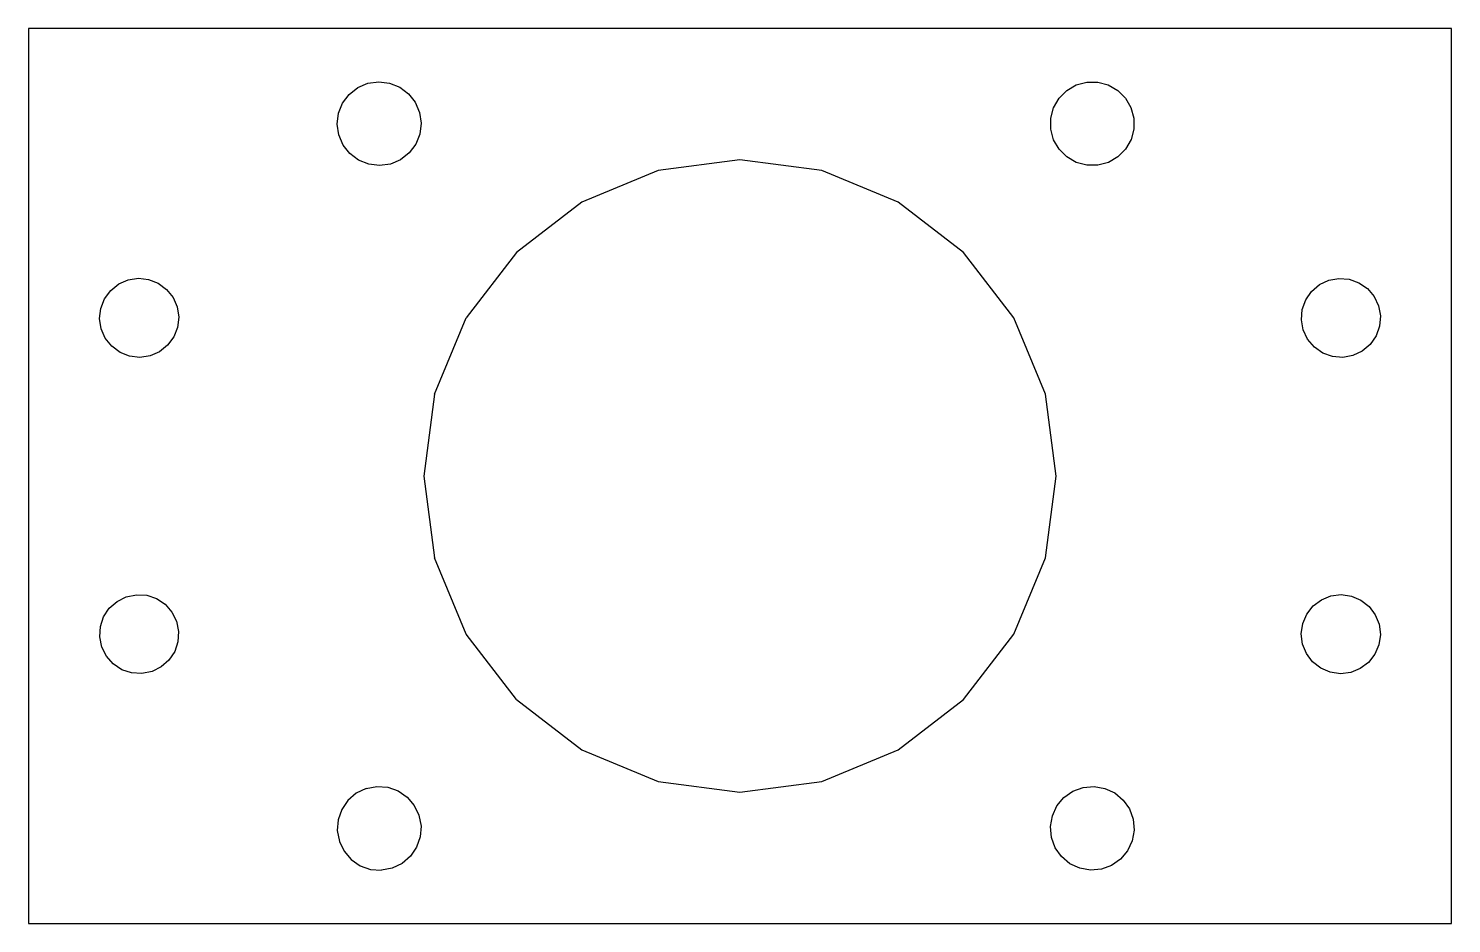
# Model space of a CAD drawing. Extents: x -45 to 45, y -28.3 to 28.3.
import ezdxf

# ---------------------------------------------------------------- set-up
doc = ezdxf.new("R2010")
doc.units = 0
doc.header["$MEASUREMENT"] = 0
doc.layers.get('0').update_dxf_attribs({"linetype": 'CONTINUOUS'})

msp = doc.modelspace()

# ---------------------------------------------------------------- linework, layer by layer
for p, q in [((-45, 28.3), (-45, -28.3)), ((45, 28.3), (-45, 28.3)), ((45, -28.3), (45, 28.3)), ((-24.715, 24.132), (-24.171, 24.56)), ((-24.171, 24.56), (-23.535, 24.832)), ((-23.535, 24.832), (-22.85, 24.93)), ((-22.85, 24.93), (-22.163, 24.847)), ((-22.163, 24.847), (-21.521, 24.59)), ((-21.521, 24.59), (-20.968, 24.175)), ((20.175, 23.89), (20.664, 24.38)), ((20.664, 24.38), (21.263, 24.727)), ((21.263, 24.727), (21.93, 24.907)), ((21.93, 24.907), (22.622, 24.908)), ((22.622, 24.908), (23.291, 24.73)), ((23.291, 24.73), (23.89, 24.385)), ((23.89, 24.385), (24.38, 23.896)), ((-25.387, 22.937), (-25.13, 23.579)), ((-25.13, 23.579), (-24.715, 24.132)), ((-20.968, 24.175), (-20.54, 23.631)), ((-20.54, 23.631), (-20.268, 22.995)), ((19.83, 23.291), (20.175, 23.89)), ((24.38, 23.896), (24.727, 23.297)), ((-25.47, 22.25), (-25.387, 22.937)), ((-20.268, 22.995), (-20.17, 22.31)), ((19.652, 22.622), (19.83, 23.291)), ((19.653, 21.93), (19.652, 22.622)), ((24.727, 23.297), (24.907, 22.63)), ((24.907, 22.63), (24.908, 21.938)), ((-25.372, 21.565), (-25.47, 22.25)), ((-20.253, 21.623), (-20.51, 20.981)), ((-20.17, 22.31), (-20.253, 21.623)), ((19.833, 21.263), (19.653, 21.93)), ((24.908, 21.938), (24.73, 21.269)), ((-25.1, 20.929), (-25.372, 21.565)), ((-24.672, 20.385), (-25.1, 20.929)), ((-20.51, 20.981), (-20.925, 20.428)), ((20.18, 20.664), (19.833, 21.263)), ((24.73, 21.269), (24.385, 20.67)), ((-24.119, 19.97), (-24.672, 20.385)), ((-23.477, 19.713), (-24.119, 19.97)), ((-21.469, 20), (-22.105, 19.728)), ((-20.925, 20.428), (-21.469, 20)), ((0, 20), (-5.176, 19.319)), ((5.176, 19.319), (0, 20)), ((20.67, 20.175), (20.18, 20.664)), ((21.269, 19.83), (20.67, 20.175)), ((21.938, 19.652), (21.269, 19.83)), ((23.297, 19.833), (22.63, 19.653)), ((23.896, 20.18), (23.297, 19.833)), ((24.385, 20.67), (23.896, 20.18)), ((-22.79, 19.63), (-23.477, 19.713)), ((-22.105, 19.728), (-22.79, 19.63)), ((-5.176, 19.319), (-10, 17.321)), ((10, 17.321), (5.176, 19.319)), ((22.63, 19.653), (21.938, 19.652)), ((-10, 17.321), (-14.142, 14.142)), ((14.142, 14.142), (10, 17.321)), ((-14.142, 14.142), (-17.321, 10)), ((17.321, 10), (14.142, 14.142)), ((-40.188, 11.21), (-39.8, 11.735)), ((-39.8, 11.735), (-39.29, 12.142)), ((-39.29, 12.142), (-38.692, 12.402)), ((-38.692, 12.402), (-38.046, 12.5)), ((-38.046, 12.5), (-37.398, 12.426)), ((-37.398, 12.426), (-36.79, 12.188)), ((-36.79, 12.188), (-36.265, 11.8)), ((-36.265, 11.8), (-35.858, 11.29)), ((36.146, 11.677), (36.643, 12.1)), ((36.643, 12.1), (37.233, 12.379)), ((37.233, 12.379), (37.875, 12.497)), ((37.875, 12.497), (38.525, 12.444)), ((38.525, 12.444), (39.14, 12.225)), ((39.14, 12.225), (39.677, 11.854)), ((39.677, 11.854), (40.1, 11.357)), ((-40.426, 10.602), (-40.188, 11.21)), ((-35.858, 11.29), (-35.598, 10.692)), ((35.556, 10.525), (35.775, 11.14)), ((35.775, 11.14), (36.146, 11.677)), ((40.1, 11.357), (40.379, 10.767)), ((-40.5, 9.954), (-40.426, 10.602)), ((-40.402, 9.308), (-40.5, 9.954)), ((-35.598, 10.692), (-35.5, 10.046)), ((-35.5, 10.046), (-35.574, 9.398)), ((-19.319, 5.176), (-17.321, 10)), ((19.319, 5.176), (17.321, 10)), ((35.503, 9.875), (35.556, 10.525)), ((40.379, 10.767), (40.497, 10.125)), ((40.497, 10.125), (40.444, 9.475)), ((-40.142, 8.71), (-40.402, 9.308)), ((-35.574, 9.398), (-35.812, 8.79)), ((35.621, 9.233), (35.503, 9.875)), ((35.9, 8.643), (35.621, 9.233)), ((40.444, 9.475), (40.225, 8.86)), ((-39.735, 8.2), (-40.142, 8.71)), ((-39.21, 7.812), (-39.735, 8.2)), ((-36.2, 8.265), (-36.71, 7.858)), ((-35.812, 8.79), (-36.2, 8.265)), ((36.323, 8.146), (35.9, 8.643)), ((36.86, 7.775), (36.323, 8.146)), ((39.854, 8.323), (39.357, 7.9)), ((40.225, 8.86), (39.854, 8.323)), ((-38.602, 7.574), (-39.21, 7.812)), ((-37.954, 7.5), (-38.602, 7.574)), ((-37.308, 7.598), (-37.954, 7.5)), ((-36.71, 7.858), (-37.308, 7.598)), ((37.475, 7.556), (36.86, 7.775)), ((38.125, 7.503), (37.475, 7.556)), ((38.767, 7.621), (38.125, 7.503)), ((39.357, 7.9), (38.767, 7.621)), ((-19.319, 5.176), (-20, 0)), ((20, 0), (19.319, 5.176)), ((-20, 0), (-19.319, -5.176)), ((19.319, -5.176), (20, 0)), ((-17.321, -10), (-19.319, -5.176)), ((17.321, -10), (19.319, -5.176)), ((-39.887, -8.36), (-39.398, -7.927)), ((-39.398, -7.927), (-38.814, -7.636)), ((-38.814, -7.636), (-38.174, -7.506)), ((-38.174, -7.506), (-37.523, -7.546)), ((-37.523, -7.546), (-36.904, -7.753)), ((-36.904, -7.753), (-36.36, -8.113)), ((36.248, -8.216), (36.769, -7.824)), ((36.769, -7.824), (37.375, -7.579)), ((37.375, -7.579), (38.022, -7.5)), ((38.022, -7.5), (38.669, -7.591)), ((38.669, -7.591), (39.269, -7.846)), ((39.269, -7.846), (39.784, -8.248)), ((-40.454, -9.523), (-40.247, -8.904)), ((-40.247, -8.904), (-39.887, -8.36)), ((-36.36, -8.113), (-35.927, -8.602)), ((-35.927, -8.602), (-35.636, -9.186)), ((35.591, -9.331), (35.846, -8.731)), ((35.846, -8.731), (36.248, -8.216)), ((39.784, -8.248), (40.176, -8.769)), ((40.176, -8.769), (40.421, -9.375)), ((-40.494, -10.174), (-40.454, -9.523)), ((-35.636, -9.186), (-35.506, -9.826)), ((-35.506, -9.826), (-35.546, -10.477)), ((35.5, -9.978), (35.591, -9.331)), ((40.421, -9.375), (40.5, -10.022)), ((-40.364, -10.814), (-40.494, -10.174)), ((-35.546, -10.477), (-35.753, -11.096)), ((-14.142, -14.142), (-17.321, -10)), ((14.142, -14.142), (17.321, -10)), ((35.579, -10.625), (35.5, -9.978)), ((35.824, -11.231), (35.579, -10.625)), ((40.409, -10.669), (40.154, -11.269)), ((40.5, -10.022), (40.409, -10.669)), ((-40.073, -11.398), (-40.364, -10.814)), ((-39.64, -11.887), (-40.073, -11.398)), ((-36.113, -11.64), (-36.602, -12.073)), ((-35.753, -11.096), (-36.113, -11.64)), ((36.216, -11.752), (35.824, -11.231)), ((40.154, -11.269), (39.752, -11.784)), ((-39.096, -12.247), (-39.64, -11.887)), ((-38.477, -12.454), (-39.096, -12.247)), ((-37.826, -12.494), (-38.477, -12.454)), ((-37.186, -12.364), (-37.826, -12.494)), ((-36.602, -12.073), (-37.186, -12.364)), ((36.731, -12.154), (36.216, -11.752)), ((37.331, -12.409), (36.731, -12.154)), ((37.978, -12.5), (37.331, -12.409)), ((38.625, -12.421), (37.978, -12.5)), ((39.231, -12.176), (38.625, -12.421)), ((39.752, -11.784), (39.231, -12.176)), ((-14.142, -14.142), (-10, -17.321)), ((10, -17.321), (14.142, -14.142)), ((-10, -17.321), (-5.176, -19.319)), ((5.176, -19.319), (10, -17.321)), ((-23.646, -19.762), (-24.269, -20.061)), ((-23.646, -19.762), (-22.966, -19.634)), ((-22.966, -19.634), (-22.276, -19.686)), ((-22.276, -19.686), (-21.623, -19.916)), ((-5.176, -19.319), (0, -20)), ((0, -20), (5.176, -19.319)), ((21.057, -19.929), (21.707, -19.693)), ((21.707, -19.693), (22.396, -19.633)), ((22.396, -19.633), (23.077, -19.753)), ((23.077, -19.753), (23.704, -20.045)), ((-24.794, -20.512), (-25.184, -21.083)), ((-24.269, -20.061), (-24.794, -20.512)), ((-21.623, -19.916), (-21.052, -20.306)), ((-21.052, -20.306), (-20.601, -20.831)), ((20.045, -20.856), (20.49, -20.326)), ((20.49, -20.326), (21.057, -19.929)), ((23.704, -20.045), (24.234, -20.49)), ((24.234, -20.49), (24.631, -21.057)), ((-25.184, -21.083), (-25.414, -21.736)), ((-20.601, -20.831), (-20.302, -21.454)), ((-20.302, -21.454), (-20.174, -22.134)), ((19.633, -22.164), (19.753, -21.483)), ((19.753, -21.483), (20.045, -20.856)), ((24.631, -21.057), (24.867, -21.707)), ((-25.414, -21.736), (-25.466, -22.426)), ((-25.466, -22.426), (-25.338, -23.106)), ((-20.174, -22.134), (-20.226, -22.824)), ((19.693, -22.853), (19.633, -22.164)), ((24.927, -22.396), (24.807, -23.077)), ((24.867, -21.707), (24.927, -22.396)), ((-25.338, -23.106), (-25.039, -23.729)), ((-20.226, -22.824), (-20.456, -23.477)), ((19.929, -23.503), (19.693, -22.853)), ((24.807, -23.077), (24.515, -23.704)), ((-25.039, -23.729), (-24.588, -24.254)), ((-24.588, -24.254), (-24.017, -24.644)), ((-20.846, -24.048), (-21.371, -24.499)), ((-20.456, -23.477), (-20.846, -24.048)), ((20.326, -24.07), (19.929, -23.503)), ((20.856, -24.515), (20.326, -24.07)), ((24.07, -24.234), (23.503, -24.631)), ((24.515, -23.704), (24.07, -24.234)), ((-24.017, -24.644), (-23.364, -24.874)), ((-23.364, -24.874), (-22.674, -24.926)), ((-21.994, -24.798), (-22.674, -24.926)), ((-21.371, -24.499), (-21.994, -24.798)), ((21.483, -24.807), (20.856, -24.515)), ((22.164, -24.927), (21.483, -24.807)), ((22.853, -24.867), (22.164, -24.927)), ((23.503, -24.631), (22.853, -24.867)), ((-45, -28.3), (45, -28.3))]:
    msp.add_line(p, q)

doc.saveas('drawing.dxf')
